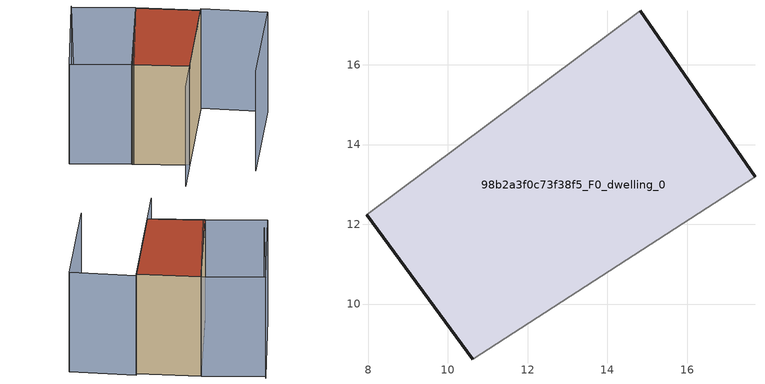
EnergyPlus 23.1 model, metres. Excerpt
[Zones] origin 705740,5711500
98b2a3f0c73f38f5_F0_dwelling_0
 floor ground (EU_floor_Construction): 17.7,13.19 14.83,17.35 7.96,12.24 10.62,8.62 z0
 wall outside (EU_wall_Construction): 14.83,17.35 17.7,13.19 / 10.62,8.62 7.96,12.24 z0:9
 wall adiabatic (EU_wall_Construction): 17.7,13.19 10.62,8.62 / 7.96,12.24 14.83,17.35 z0:9
 roof outside (EU_roof_Construction): 14.83,17.35 17.7,13.19 10.62,8.62 7.96,12.24 z9
shading: 13.16,4.13 20.67,8.9 / 8,6.95 17.85,13.29 / 17.85,13.29 20.67,8.9 / 11.93,21.44 5.2,15.84 / 11.78,21.32 14.83,17.35 / 14.83,17.35 8.05,12.13 / 8.05,12.13 4.99,16.09 / 4.99,16.09 11.78,21.32 z0:9
[Building]
EU S2 Campaign: North Axis=0; Terrain=City; Solar Distribution=FullExterior
[Site:Location]
London: Latitude=51.5; Longitude=-0.5; Time Zone=0; Elevation=25
[SizingPeriod:WeatherFileDays]
AnnualSizingPeriod: Begin Month=1; Begin Day of Month=1; End Month=12; End Day of Month=31; Day of Week for Start Day=Monday; Use Weather File Daylight Saving Period=No; Use Weather File Rain and Snow Indicators=No
[MATERIAL]
EU_InternalMass_Material: Roughness=MediumRough; Thickness=0.1; Conductivity=1; Density=1800; Specific Heat=900; Thermal Absorptance=0.9; Solar Absorptance=0.7; Visible Absorptance=0.7
[MATERIAL:NOMASS] Roughness=MediumRough; Thermal Absorptance=0.9; Solar Absorptance=0.7; Visible Absorptance=0.7
Name | Thermal Resistance
EU_wall_NoMass | 0.724719
EU_roof_NoMass | 2.98947
EU_floor_NoMass | 2.39157
[CONSTRUCTION]
EU_wall_Construction: EU_wall_NoMass
EU_roof_Construction: EU_roof_NoMass
EU_floor_Construction: EU_floor_NoMass
EU_InternalMass_Construction: EU_InternalMass_Material
[ZONE]
98b2a3f0c73f38f5_F0_dwelling_0: Type=1; Multiplier=1; Ceiling Height=autocalculate; Volume=364.977; Floor Area=autocalculate; Part of Total Floor Area=Yes
[INTERNALMASS]
98b2a3f0c73f38f5_F0_dwelling_0_EU_InternalMass: Construction=EU_InternalMass_Construction; Zone or ZoneList=98b2a3f0c73f38f5_F0_dwelling_0; Surface Area=40.553
[OTHEREQUIPMENT]
EU_Step8_InternalGain_98b2a3f0c73f38f5_F0_dwelling_0_f000: Fuel Type=Electricity; Zone or ZoneList or Space or SpaceList=98b2a3f0c73f38f5_F0_dwelling_0; Schedule=EU_Step8_GainSchedule_98b2a3f0c73f38f5_F0_dwelling_0_f000; Design Level Calculation Method=Watts/Area; Power per Zone Floor Area=1; Fraction Latent=0; Fraction Radiant=0; Fraction Lost=0; Carbon Dioxide Generation Rate=0; EndUse Subcategory=EU_Step8_InternalGains
[ZONEVENTILATION:DESIGNFLOWRATE]
EU_ConstantAir_98b2a3f0c73f38f5_F0_dwelling_0: Zone or ZoneList or Space or SpaceList=98b2a3f0c73f38f5_F0_dwelling_0; Schedule=EU_AlwaysOn; Design Flow Rate Calculation Method=AirChanges/Hour; Air Changes per Hour=0.418135; Ventilation Type=Natural; Fan Pressure Rise=0; Fan Total Efficiency=1; Constant Term Coefficient=1; Temperature Term Coefficient=0; Velocity Term Coefficient=0; Velocity Squared Term Coefficient=0; Minimum Indoor Temperature=-100; Maximum Indoor Temperature=100; Delta Temperature=-100; Minimum Outdoor Temperature=-100; Maximum Outdoor Temperature=100; Maximum Wind Speed=40
[HVACTEMPLATE:THERMOSTAT]
EU_HeatOnly_98b2a3f0c73f38f5_F0_dwelling_0: Constant Heating Setpoint=20; Constant Cooling Setpoint=50
[HVACTEMPLATE:ZONE:IDEALLOADSAIRSYSTEM]
98b2a3f0c73f38f5_F0_dwelling_0: Template Thermostat=EU_HeatOnly_98b2a3f0c73f38f5_F0_dwelling_0; System Availability Schedule=EU_AlwaysOn; Maximum Heating Supply Air Temperature=50; Minimum Cooling Supply Air Temperature=13; Maximum Heating Supply Air Humidity Ratio=0.0156; Minimum Cooling Supply Air Humidity Ratio=0.0077; Heating Limit=NoLimit; Cooling Limit=NoLimit; Heating Availability Schedule=EU_AlwaysOn; Cooling Availability Schedule=EU_CoolingOff; Dehumidification Control Type=ConstantSensibleHeatRatio; Cooling Sensible Heat Ratio=0.7; Dehumidification Setpoint=60; Humidification Control Type=None; Humidification Setpoint=30; Outdoor Air Method=None; Outdoor Air Flow Rate per Person=0.00944; Outdoor Air Flow Rate per Zone Floor Area=0; Outdoor Air Flow Rate per Zone=0; Demand Controlled Ventilation Type=None; Outdoor Air Economizer Type=NoEconomizer; Heat Recovery Type=None; Sensible Heat Recovery Effectiveness=0.7; Latent Heat Recovery Effectiveness=0.65
[SIZING:ZONE]
98b2a3f0c73f38f5_F0_dwelling_0: Zone Cooling Design Supply Air Temperature Input Method=SupplyAirTemperature; Zone Cooling Design Supply Air Temperature=13; Zone Heating Design Supply Air Temperature Input Method=SupplyAirTemperature; Zone Heating Design Supply Air Temperature=50; Zone Cooling Design Supply Air Humidity Ratio=0.008; Zone Heating Design Supply Air Humidity Ratio=0.008; Cooling Design Air Flow Method=DesignDay; Cooling Design Air Flow Rate=0; Cooling Minimum Air Flow per Zone Floor Area=0.000762; Cooling Minimum Air Flow=0; Cooling Minimum Air Flow Fraction=0.2; Heating Design Air Flow Method=DesignDay; Heating Design Air Flow Rate=0; Heating Maximum Air Flow per Zone Floor Area=0.002032; Heating Maximum Air Flow=0.141576; Heating Maximum Air Flow Fraction=0.3; Account for Dedicated Outdoor Air System=No; Dedicated Outdoor Air System Control Strategy=NeutralSupplyAir; Dedicated Outdoor Air Low Setpoint Temperature for Design=autosize; Dedicated Outdoor Air High Setpoint Temperature for Design=autosize; Zone Load Sizing Method=Sensible Load Only No Latent Load; Zone Latent Cooling Design Supply Air Humidity Ratio Input Method=HumidityRatioDifference; Zone Cooling Design Supply Air Humidity Ratio Difference=0.005; Zone Latent Heating Design Supply Air Humidity Ratio Input Method=HumidityRatioDifference; Zone Humidification Design Supply Air Humidity Ratio Difference=0.005
[SCHEDULE:CONSTANT]
Name | Hourly Value
EU_AlwaysOn | 1
EU_CoolingOff | 0
[SCHEDULE:FILE]
EU_Step8_GainSchedule_98b2a3f0c73f38f5_F0_dwelling_0_f000: File=../../schedules/98b2a3f0c73f38f5/98b2a3f0c73f38f5_F0_dwelling_0_f000_gain.csv; Column Number=1; Rows to Skip at Top=0; Number of Hours of Data=8760; Column Separator=Comma; Interpolate to Timestep=No; Minutes per Item=60; Adjust Schedule for Daylight Savings=Yes
